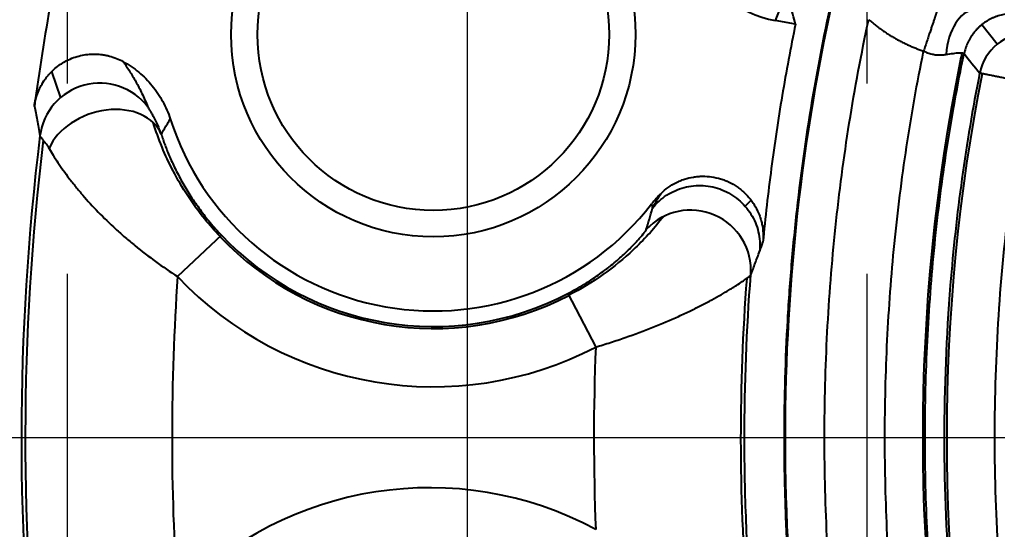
# Model space of a CAD drawing. Header units: millimetres. Extents: x 2519 to 3162, y 2051 to 2506.
# Drawn here: x 2728.94 to 2738.72, y 2278.63 to 2283.73 of the extents above; entities that cross this region are included whole.
import ezdxf

# ---------------------------------------------------------------- set-up
doc = ezdxf.new("R2010")
doc.units = ezdxf.units.MM
doc.linetypes.add('CENTER', pattern=[50.8, 31.75, -6.35, 6.35, -6.35])
doc.linetypes.add('HIDDEN', pattern=[9.525, 6.35, -3.175])
doc.layers.add('20', color=7, linetype='Continuous', true_color=0xffffff)
for name, color, linetype, lineweight in [('cool', 153, 'HIDDEN', 9), ('dim', 82, 'Continuous', 9), ('insert', 85, 'Continuous', 20)]:
    doc.layers.add(name, color=color, linetype=linetype, lineweight=lineweight)
doc.styles.add('Capful-A', font='')
doc.styles.get('Capful-A').set_extended_font_data('Microsoft YaHei')
doc.dimstyles.new('Capful-A-1.0', dxfattribs={"dimtxt": 2.5, "dimasz": 2.5, "dimexe": 1.5, "dimexo": 1, "dimgap": 1.5, "dimtad": 0, "dimdsep": 46, "dimtxsty": 'Capful-A', "dimcen": 0, "dimclrt": 2, "dimazin": 2, "dimtfac": 1, "dimtmove": 0, "dimatfit": 3, "dimfxl": 0, "dimtolj": 1, "dimtzin": 0, "dimarcsym": 0})

# ---------------------------------------------------------------- blocks, each defined once
blk = doc.blocks.new('SL')
at = {"layer": 'cool', "color": 1, "linetype": 'CENTER', "lineweight": 18, "ltscale": 0.4}
blk.add_line((0, 220), (0, 0), dxfattribs=at)
at = {"layer": 'cool', "lineweight": 18, "ltscale": 0.6}
for p, q in [((-4, 208.79), (-4, 11.21)), ((4, 208.79), (4, 11.21))]:
    blk.add_line(p, q, dxfattribs=at)
blk = doc.blocks.new('*D157')
at = {"layer": 'Defpoints', "color": 0, "transparency": 16777216}
for p in [(2724.1637, 2292.5501), (2725.1034, 2292.5501), (2813.4137, 2279.5501)]:
    blk.add_point(p, dxfattribs=at)
at = {"layer": 'dim', "color": 0, "lineweight": -2, "transparency": 16777216}
blk.add_line((2724.6635, 2292.5501), (2725.1034, 2292.5501), dxfattribs=at)
at = {"layer": 'dim', "color": 2, "transparency": 16777216, "insert": (2730.4483, 2292.5501), "char_height": 2.5, "attachment_point": 5, "style": 'Capful-A', "bg_fill": 3, "box_fill_scale": 1.1, "bg_fill_color": 256, "bg_fill_true_color": 13158600, "bg_fill_transparency": 0}
blk.add_mtext('\\A1;13({\\fISOCPEUR|b0|i0|c134|p34;%%C}5)', dxfattribs=at)
blk = doc.blocks.new('*D158')
at = {"layer": 'Defpoints', "color": 0, "transparency": 16777216}
for p in [(2721.4137, 2296.861), (2721.4137, 2292.5501), (2813.4137, 2279.5501)]:
    blk.add_point(p, dxfattribs=at)
at = {"layer": 'dim', "color": 0, "lineweight": -2, "transparency": 16777216}
blk.add_line((2721.4137, 2293.0498), (2721.4137, 2296.861), dxfattribs=at)
at = {"layer": 'dim', "color": 2, "transparency": 16777216, "insert": (2721.4137, 2299.1312), "char_height": 2.5, "attachment_point": 5, "rotation": 90, "style": 'Capful-A', "bg_fill": 3, "box_fill_scale": 1.1, "bg_fill_color": 256, "bg_fill_true_color": 13158600, "bg_fill_transparency": 0}
blk.add_mtext('\\A1;92', dxfattribs=at)
blk = doc.blocks.new('*D159')
at = {"layer": 'Defpoints', "color": 0, "transparency": 16777216}
for p in [(2813.4137, 2279.5501), (2721.4137, 2266.5501), (2721.4137, 2261.5517)]:
    blk.add_point(p, dxfattribs=at)
at = {"layer": 'dim', "color": 0, "lineweight": -2, "transparency": 16777216}
blk.add_line((2721.4137, 2266.0503), (2721.4137, 2261.5517), dxfattribs=at)
at = {"layer": 'dim', "color": 2, "transparency": 16777216, "insert": (2721.4137, 2259.2815), "char_height": 2.5, "attachment_point": 5, "rotation": 90, "style": 'Capful-A', "bg_fill": 3, "box_fill_scale": 1.1, "bg_fill_color": 256, "bg_fill_true_color": 13158600, "bg_fill_transparency": 0}
blk.add_mtext('\\A1;92', dxfattribs=at)
blk = doc.blocks.new('*D160')
at = {"layer": 'Defpoints', "color": 0, "transparency": 16777216}
for p in [(2813.4137, 2279.5501), (2724.1637, 2266.5501), (2724.7374, 2266.5501)]:
    blk.add_point(p, dxfattribs=at)
at = {"layer": 'dim', "color": 0, "lineweight": -2, "transparency": 16777216}
blk.add_line((2724.6635, 2266.5501), (2724.7374, 2266.5501), dxfattribs=at)
at = {"layer": 'dim', "color": 2, "transparency": 16777216, "insert": (2730.0823, 2266.5501), "char_height": 2.5, "attachment_point": 5, "style": 'Capful-A', "bg_fill": 3, "box_fill_scale": 1.1, "bg_fill_color": 256, "bg_fill_true_color": 13158600, "bg_fill_transparency": 0}
blk.add_mtext('\\A1;13({\\fISOCPEUR|b0|i0|c134|p34;%%C}5)', dxfattribs=at)
blk = doc.blocks.new('*D161')
at = {"layer": 'Defpoints', "color": 0, "transparency": 16777216}
blk.add_point((2813.4137, 2279.5501), dxfattribs=at)
at = {"layer": 'dim', "color": 0, "lineweight": -2, "transparency": 16777216}
blk.add_line((2722.2024, 2282.2498), (2722.2024, 2281.8617), dxfattribs=at)
at = {"layer": 'dim', "color": 2, "transparency": 16777216, "insert": (2722.2024, 2286.2026), "char_height": 2.5, "attachment_point": 5, "rotation": 90, "style": 'Capful-A', "bg_fill": 3, "box_fill_scale": 1.1, "bg_fill_color": 256, "bg_fill_true_color": 13158600, "bg_fill_transparency": 0}
blk.add_mtext('\\A1;91.21', dxfattribs=at)
at = {"layer": 'Defpoints', "color": 0, "transparency": 16777216}
for p in [(2722.2024, 2281.8617), (2722.2024, 2281.7501)]:
    blk.add_point(p, dxfattribs=at)
blk = doc.blocks.new('*D162')
at = {"layer": 'Defpoints', "color": 0, "transparency": 16777216}
for p in [(2706.4087, 2279.5501), (2813.4137, 2279.5501)]:
    blk.add_point(p, dxfattribs=at)
at = {"layer": 'dim', "color": 0, "lineweight": -2, "transparency": 16777216}
for p, q in [((2706.4087, 2283.5501), (2706.4086, 2278.9621)), ((2706.4087, 2280.0498), (2706.4087, 2283.5501)), ((2706.4086, 2278.9621), (2706.4086, 2282.9621))]:
    blk.add_line(p, q, dxfattribs=at)
at = {"layer": 'dim', "color": 2, "transparency": 16777216, "insert": (2706.4086, 2288.1818), "char_height": 2.5, "attachment_point": 5, "rotation": 90, "style": 'Capful-A', "bg_fill": 3, "box_fill_scale": 1.1, "bg_fill_color": 256, "bg_fill_true_color": 13158600, "bg_fill_transparency": 0}
blk.add_mtext('\\A1;107.01', dxfattribs=at)
at = {"layer": 'Defpoints', "color": 0, "transparency": 16777216}
blk.add_point((2706.4086, 2282.9621), dxfattribs=at)

msp = doc.modelspace()

# ---------------------------------------------------------------- linework, layer by layer
at = {"layer": '20', "color": 7, "linetype": 'Continuous'}
for p, q in [((2736.5706, 2283.9), (2736.4978, 2283.7178)), ((2736.7001, 2283.6821), (2736.4977, 2283.7178)), ((2738.7188, 2283.4822), (2738.5636, 2283.6756)), ((2729.2569, 2283.207), (2729.3465, 2282.9468)), ((2736.1958, 2281.8616), (2736.2557, 2281.9219)), ((2730.956, 2281.5723), (2730.5182, 2281.1581)), ((2734.4232, 2280.9884), (2734.7013, 2280.4537))]:
    msp.add_line(p, q, dxfattribs=at)
for radius in [2.0221, 1.7588]:
    msp.add_circle((2733.0765, 2283.578), radius, dxfattribs=at)
for centre, radius, start, end in [((2753.0572, 2279.5501), 27.782, 112.2875, 247.66432), ((2753.0572, 2279.5501), 27.7118, 112.28618, 247.71112), ((2753.0572, 2279.5501), 25.8422, 112.28912, 247.7135), ((2753.0572, 2279.5501), 25.772, 112.28768, 247.66701), ((2753.5659, 2279.5501), 25.125, 112.2698, 247.73018), ((2753.5659, 2279.5501), 24.7039, 167.35383, 172.30021), ((2733.0765, 2283.578), 2.7637, 197.77791, 322.22209), ((2753.5659, 2279.5501), 24.6108, 172.96248, 186.92225), ((2753.5659, 2279.5501), 24.5723, 173.05414, 186.79859), ((2733.0765, 2283.578), 2.9392, 223.40662, 297.47598), ((2733.0765, 2283.578), 2.9189, 223.40662, 297.47598), ((2753.5659, 2279.5501), 23.1038, 176.00892, 183.89399), ((2733.0765, 2283.578), 3.5215, 223.40662, 297.47598), ((2733.0398, 2275.5258), 3.5215, 61.83732, 135.79438)]:
    msp.add_arc(centre, radius, start, end, dxfattribs=at)
for centre, major_axis, ratio, start_param, end_param in [((2736.6731, 2284.7088), (0.3736, 0.9345), 0.99857, 2.255771, 3.346977), ((2738.4837, 2283.322), (0.0177, 0.5022), 0.558088, 0.063115, 1.476457), ((2739.0351, 2283.0932), (0.3885, 0.3187), 0.99771, 0.884836, 2.256751), ((2729.7388, 2282.4915), (0.5959, 0.0922), 0.995424, 0.49165, 2.864091), ((2729.7887, 2282.3732), (0.5734, 0.1865), 0.725367, 0.050721, 2.574657), ((2736.0549, 2281.2678), (0.0451, -1.0054), 0.998565, 3.866911, 4.007526), ((2735.6523, 2281.222), (-0.5643, 0.2126), 0.99561, 3.425294, 5.901083)]:
    msp.add_ellipse(centre, major_axis=major_axis, ratio=ratio, start_param=start_param, end_param=end_param, dxfattribs=at)
for points, knots in [([(2703.77, 2283.0823), (2703.9932, 2283.4258), (2704.2318, 2283.7581), (2704.5473, 2284.161), (2704.6113, 2284.241), (2704.7407, 2284.3995), (2704.8061, 2284.478), (2705.0045, 2284.7113), (2705.1396, 2284.864), (2705.4149, 2285.1638), (2705.5552, 2285.3111), (2705.8406, 2285.6005), (2705.9857, 2285.7427), (2706.4269, 2286.1634), (2706.7288, 2286.4357), (2707.1887, 2286.8369), (2707.3431, 2286.9694), (2707.6536, 2287.2329), (2707.8095, 2287.3638), (2708.1225, 2287.6247), (2708.2794, 2287.7546), (2708.5943, 2288.0132), (2708.7522, 2288.1418), (2709.544, 2288.7818), (2710.1852, 2289.2835), (2711.4842, 2290.2644), (2712.4709, 2290.9835), (2713.4755, 2291.6786), (2714.1492, 2292.1367), (2714.488, 2292.3632), (2715.5091, 2293.0343), (2716.1961, 2293.4706), (2717.5821, 2294.3223), (2718.9799, 2295.153), (2720.3995, 2295.9453), (2721.8292, 2296.72), (2722.9089, 2297.2878), (2723.9986, 2297.838), (2724.7272, 2298.2011), (2725.0926, 2298.3809), (2726.1913, 2298.9147), (2727.6627, 2299.6121), (2729.1441, 2300.2872), (2730.629, 2300.9542), (2731.3732, 2301.2839), (2733.6109, 2302.2611), (2735.1096, 2302.8971), (2736.6153, 2303.5176)], [0, 0, 0, 0, 0.03125, 0.03125, 0.039063, 0.039063, 0.046875, 0.046875, 0.0625, 0.0625, 0.078125, 0.078125, 0.09375, 0.09375, 0.125, 0.125, 0.140625, 0.140625, 0.15625, 0.15625, 0.171875, 0.171875, 0.1875, 0.1875, 0.25, 0.25, 0.3125, 0.34375, 0.34375, 0.375, 0.375, 0.4375, 0.4375, 0.5, 0.5625, 0.5625, 0.625, 0.65625, 0.65625, 0.6875, 0.6875, 0.75, 0.8125, 0.8125, 0.875, 0.875, 1, 1, 1, 1]), ([(2703.7996, 2283.1137), (2703.8424, 2283.1791), (2704.3653, 2283.9627), (2705.6069, 2285.4614), (2707.8913, 2287.4496), (2710.5699, 2289.6017), (2713.6428, 2291.8249), (2717.1337, 2294.0814), (2721.0462, 2296.3297), (2725.3808, 2298.5505), (2730.1379, 2300.748), (2733.925, 2302.3919), (2736.1215, 2303.3057), (2736.5919, 2303.4996)], [0, 0, 0, 0, 0.006191, 0.074617, 0.152865, 0.240727, 0.337937, 0.444521, 0.559873, 0.684248, 0.817971, 0.961061, 1, 1, 1, 1]), ([(2737.1414, 2274.8876), (2737.1414, 2274.8876), (2736.4188, 2277.9134), (2736.4188, 2281.1867), (2737.1414, 2284.2125)], [0, 0, 0, 0, 0.000001, 1, 1, 1, 1]), ([(2737.1314, 2274.8852), (2737.0859, 2275.0759), (2737.0433, 2275.2673), (2736.9638, 2275.6515), (2736.927, 2275.8443), (2736.8251, 2276.4244), (2736.7689, 2276.8125), (2736.679, 2277.5909), (2736.6453, 2277.9814), (2736.6117, 2278.5689), (2736.6032, 2278.7651), (2736.592, 2279.1576), (2736.5892, 2279.3539), (2736.5892, 2279.943), (2736.6004, 2280.3351), (2736.6341, 2280.9226), (2736.6481, 2281.1183), (2736.6734, 2281.4116), (2736.6826, 2281.5094), (2736.7023, 2281.7047), (2736.7128, 2281.8022), (2736.7691, 2282.2893), (2736.8254, 2282.6771), (2736.9609, 2283.4489), (2737.0402, 2283.8329), (2737.1314, 2284.2149)], [0, 0, 0, 0, 0.0625, 0.0625, 0.125, 0.125, 0.25, 0.25, 0.375, 0.375, 0.4375, 0.4375, 0.5, 0.5, 0.625, 0.625, 0.6875, 0.6875, 0.71875, 0.71875, 0.75, 0.75, 0.875, 0.875, 1, 1, 1, 1]), ([(2737.4327, 2275.3725), (2737.3956, 2275.5442), (2737.3609, 2275.7163), (2737.2961, 2276.0614), (2737.2661, 2276.2345), (2737.1833, 2276.7541), (2737.0916, 2277.4491), (2737.0368, 2278.1479), (2737.0093, 2278.6736), (2737.0025, 2278.8491), (2736.9933, 2279.1999), (2736.9911, 2279.3752), (2736.9911, 2279.901), (2737.0002, 2280.2513), (2737.0276, 2280.7763), (2737.039, 2280.9512), (2737.0665, 2281.301), (2737.0825, 2281.4759), (2737.1376, 2281.9995), (2737.1834, 2282.3472), (2737.2939, 2283.0396), (2737.3585, 2283.3844), (2737.4327, 2283.7276)], [0, 0, 0, 0, 0.0625, 0.0625, 0.125, 0.125, 0.25, 0.375, 0.375, 0.4375, 0.4375, 0.5, 0.5, 0.625, 0.625, 0.6875, 0.6875, 0.75, 0.75, 0.875, 0.875, 1, 1, 1, 1]), ([(2737.4327, 2283.7276), (2737.4379, 2283.7231), (2737.4484, 2283.714), (2737.4644, 2283.7006), (2737.4805, 2283.6874), (2737.4967, 2283.6744), (2737.5131, 2283.6616), (2737.5297, 2283.6491), (2737.5463, 2283.6368), (2737.5632, 2283.6247), (2737.5802, 2283.6129), (2737.5973, 2283.6013), (2737.6145, 2283.5899), (2737.6319, 2283.5788), (2737.6494, 2283.5679), (2737.667, 2283.5572), (2737.6847, 2283.5467), (2737.7026, 2283.5366), (2737.7205, 2283.5266), (2737.7386, 2283.5169), (2737.7568, 2283.5074), (2737.7751, 2283.4982), (2737.7934, 2283.4892), (2737.8119, 2283.4804), (2737.8305, 2283.4719), (2737.8492, 2283.4637), (2737.8679, 2283.4557), (2737.8867, 2283.4479), (2737.9056, 2283.4404), (2737.9246, 2283.4331), (2737.9437, 2283.4261), (2737.9628, 2283.4193), (2737.9756, 2283.4149), (2737.982, 2283.4128)], [0, 0, 0, 0, 0.032716, 0.065401, 0.098056, 0.130681, 0.163275, 0.195839, 0.228371, 0.260873, 0.293344, 0.325783, 0.358192, 0.390569, 0.422916, 0.455231, 0.487515, 0.519768, 0.551991, 0.584184, 0.616347, 0.64848, 0.680583, 0.712657, 0.7447, 0.776715, 0.8087, 0.840656, 0.872583, 0.904481, 0.936349, 0.968189, 1, 1, 1, 1]), ([(2736.7001, 2283.6821), (2736.6515, 2283.4459), (2736.5624, 2282.9693), (2736.4536, 2282.2407), (2736.3982, 2281.7487), (2736.3748, 2281.5008), (2736.3748, 2281.5008), (2736.3748, 2281.5008)], [0, 0, 0, 0, 0.333324, 0.666649, 0.999973, 0.999973, 1, 1, 1, 1]), ([(2737.9822, 2275.6875), (2737.917, 2276.0053), (2737.8602, 2276.3243), (2737.7633, 2276.9647), (2737.723, 2277.2861), (2737.6748, 2277.7699), (2737.6607, 2277.9315), (2737.6366, 2278.2548), (2737.6266, 2278.4165), (2737.6026, 2278.9018), (2737.5946, 2279.2256), (2737.5945, 2279.7115), (2737.5965, 2279.8735), (2737.6045, 2280.1976), (2737.6106, 2280.3597), (2737.6346, 2280.8453), (2737.6827, 2281.4913), (2737.7631, 2282.1342), (2737.8359, 2282.6152), (2737.8622, 2282.7753), (2737.9191, 2283.0946), (2737.9496, 2283.2538), (2737.9822, 2283.4127)], [0, 0, 0, 0, 0.125, 0.125, 0.25, 0.25, 0.3125, 0.3125, 0.375, 0.375, 0.5, 0.5, 0.5625, 0.5625, 0.625, 0.625, 0.75, 0.875, 0.875, 0.9375, 0.9375, 1, 1, 1, 1]), ([(2737.982, 2283.4128), (2737.9952, 2283.4062), (2738.0232, 2283.394), (2738.066, 2283.3815), (2738.1095, 2283.3746), (2738.153, 2283.3731), (2738.1851, 2283.3758), (2738.2028, 2283.3786), (2738.2064, 2283.3792)], [0, 0, 0, 0, 0.175794, 0.367492, 0.551338, 0.739769, 0.947306, 1, 1, 1, 1]), ([(2729.0847, 2282.86), (2729.0913, 2282.9087), (2729.1036, 2282.9558), (2729.1262, 2283.0128), (2729.131, 2283.0241), (2729.1414, 2283.0462), (2729.1468, 2283.057), (2729.1642, 2283.089), (2729.1834, 2283.1198), (2729.2055, 2283.1489), (2729.2208, 2283.1679), (2729.2288, 2283.1772), (2729.2535, 2283.2044), (2729.2884, 2283.2382), (2729.3366, 2283.2749), (2729.3676, 2283.2943), (2729.3888, 2283.3066), (2729.3996, 2283.3125), (2729.454, 2283.34), (2729.4996, 2283.3565), (2729.5709, 2283.3728), (2729.5952, 2283.3769), (2729.6436, 2283.3819), (2729.692, 2283.384), (2729.7405, 2283.3802), (2729.7768, 2283.3752), (2729.7889, 2283.3731), (2729.8129, 2283.3683), (2729.8247, 2283.3655), (2729.8834, 2283.3499), (2729.9284, 2283.3319), (2729.9715, 2283.3083)], [0, 0, 0, 0, 0.125, 0.125, 0.15625, 0.15625, 0.1875, 0.1875, 0.25, 0.28125, 0.28125, 0.3125, 0.3125, 0.375, 0.4375, 0.46875, 0.46875, 0.5, 0.5, 0.625, 0.625, 0.6875, 0.6875, 0.75, 0.8125, 0.8125, 0.84375, 0.84375, 0.875, 0.875, 1, 1, 1, 1]), ([(2729.9715, 2283.3083), (2729.9995, 2283.2929), (2730.0269, 2283.2761), (2730.0797, 2283.2401), (2730.1051, 2283.221), (2730.1782, 2283.1604), (2730.2228, 2283.1157), (2730.2835, 2283.042), (2730.3028, 2283.0163), (2730.3384, 2282.9636), (2730.3548, 2282.9365), (2730.4002, 2282.8534), (2730.4252, 2282.7952), (2730.4448, 2282.7342)], [0, 0, 0, 0, 0.125, 0.125, 0.25, 0.25, 0.5, 0.5, 0.625, 0.625, 0.75, 0.75, 1, 1, 1, 1]), ([(2729.9715, 2283.3083), (2729.9934, 2283.2781), (2730.0151, 2283.2463), (2730.0579, 2283.1792), (2730.079, 2283.1439), (2730.1207, 2283.0691), (2730.1412, 2283.0297), (2730.1816, 2282.9456), (2730.2014, 2282.901), (2730.2208, 2282.8528)], [0, 0, 0, 0, 0.25, 0.25, 0.5, 0.5, 0.75, 0.75, 1, 1, 1, 1]), ([(2738.3682, 2275.7049), (2738.3627, 2275.7313), (2737.8508, 2278.2102), (2737.8508, 2280.8899), (2738.3626, 2283.3689), (2738.3682, 2283.3953)], [0, 0, 0, 0, 0.010551, 0.989452, 1, 1, 1, 1]), ([(2738.387, 2275.7123), (2738.3212, 2276.0279), (2738.2639, 2276.3448), (2738.1661, 2276.9809), (2738.1256, 2277.3002), (2738.0769, 2277.7809), (2738.0627, 2277.9415), (2738.0384, 2278.2628), (2738.0283, 2278.4235), (2738.0041, 2278.9058), (2737.996, 2279.2275), (2737.996, 2279.7104), (2737.998, 2279.8714), (2738.0061, 2280.1935), (2738.0121, 2280.3546), (2738.0364, 2280.8371), (2738.0848, 2281.479), (2738.1659, 2282.1178), (2738.2639, 2282.7551), (2738.3212, 2283.0722), (2738.387, 2283.3878)], [0, 0, 0, 0, 0.125, 0.125, 0.25, 0.25, 0.3125, 0.3125, 0.375, 0.375, 0.5, 0.5, 0.5625, 0.5625, 0.625, 0.625, 0.75, 0.875, 0.875, 1, 1, 1, 1]), ([(2738.2064, 2283.3792), (2738.2331, 2283.3836), (2738.2577, 2283.3873), (2738.3013, 2283.3929), (2738.3203, 2283.3947), (2738.3516, 2283.3963), (2738.3639, 2283.3961), (2738.381, 2283.3935), (2738.3859, 2283.3912), (2738.3868, 2283.3879)], [0, 0, 0, 0, 0.25, 0.25, 0.5, 0.5, 0.75, 0.75, 1, 1, 1, 1]), ([(2738.5429, 2283.1913), (2738.4036, 2282.4919), (2738.1666, 2280.7655), (2738.1682, 2278.3178), (2738.4052, 2276.6), (2738.5429, 2275.9089)], [0, 0, 0, 0, 0.291768, 0.711683, 1, 1, 1, 1]), ([(2729.0847, 2282.86), (2729.0946, 2282.8173), (2729.1043, 2282.772), (2729.1183, 2282.6991), (2729.1229, 2282.6739), (2729.1319, 2282.6214), (2729.1363, 2282.5942), (2729.1406, 2282.5654)], [0, 0, 0, 0, 0.5, 0.5, 0.75, 0.75, 1, 1, 1, 1]), ([(2730.2208, 2282.8528), (2730.222, 2282.8498), (2730.2245, 2282.8452), (2730.2295, 2282.8363), (2730.2315, 2282.8329), (2730.2358, 2282.8256), (2730.2382, 2282.8216), (2730.2458, 2282.8088), (2730.2515, 2282.7992), (2730.2606, 2282.7834), (2730.2637, 2282.7779), (2730.2702, 2282.7664), (2730.2735, 2282.7605), (2730.2901, 2282.7299), (2730.3039, 2282.703), (2730.3237, 2282.6593), (2730.3302, 2282.6442), (2730.3428, 2282.613), (2730.3488, 2282.597), (2730.3545, 2282.5806)], [0, 0, 0, 0, 0.125, 0.125, 0.1875, 0.1875, 0.25, 0.25, 0.375, 0.375, 0.4375, 0.4375, 0.5, 0.5, 0.75, 0.75, 0.875, 0.875, 1, 1, 1, 1]), ([(2730.9426, 2281.5596), (2730.8899, 2281.6145), (2730.8388, 2281.6721), (2730.668, 2281.8821), (2730.5619, 2282.0436), (2730.3911, 2282.3719), (2730.3252, 2282.5329), (2730.2742, 2282.6977)], [0, 0, 0, 0, 0.173579, 0.173579, 0.608302, 0.608302, 1, 1, 1, 1]), ([(2729.1406, 2282.5654), (2729.1414, 2282.5627), (2729.1442, 2282.5584), (2729.1533, 2282.5466), (2729.1596, 2282.539), (2729.1716, 2282.5244), (2729.1761, 2282.519), (2729.1857, 2282.507), (2729.1908, 2282.5004), (2729.2018, 2282.4858), (2729.2076, 2282.4778), (2729.2197, 2282.46), (2729.226, 2282.4502), (2729.2323, 2282.4393)], [0, 0, 0, 0, 0.25, 0.25, 0.5, 0.5, 0.625, 0.625, 0.75, 0.75, 0.875, 0.875, 1, 1, 1, 1]), ([(2730.3545, 2282.5806), (2730.3599, 2282.5638), (2730.3657, 2282.5462), (2730.3783, 2282.5097), (2730.385, 2282.4909), (2730.4067, 2282.4331), (2730.4229, 2282.3927), (2730.45, 2282.3302), (2730.4596, 2282.3091), (2730.4794, 2282.2665), (2730.4897, 2282.2451), (2730.522, 2282.1805), (2730.5452, 2282.1369), (2730.5952, 2282.0492), (2730.622, 2282.005), (2730.6652, 2281.9382), (2730.6802, 2281.9159), (2730.7108, 2281.8716), (2730.7265, 2281.8496), (2730.7748, 2281.784), (2730.8085, 2281.7408), (2730.8795, 2281.6557), (2730.9168, 2281.6137), (2730.956, 2281.5723)], [0, 0, 0, 0, 0.0625, 0.0625, 0.125, 0.125, 0.25, 0.25, 0.3125, 0.3125, 0.375, 0.375, 0.5, 0.5, 0.625, 0.625, 0.6875, 0.6875, 0.75, 0.75, 0.875, 0.875, 1, 1, 1, 1]), ([(2729.2323, 2282.4393), (2729.2448, 2282.4178), (2729.2585, 2282.395), (2729.2881, 2282.3476), (2729.3039, 2282.3231), (2729.3543, 2282.2476), (2729.3918, 2282.1946), (2729.4438, 2282.1261), (2729.4544, 2282.1123), (2729.4762, 2282.0846), (2729.4872, 2282.0706), (2729.5211, 2282.0288), (2729.5445, 2282.0008), (2729.617, 2281.9165), (2729.6685, 2281.86), (2729.7784, 2281.7469), (2729.8366, 2281.6903), (2729.914, 2281.6195), (2729.9297, 2281.6054), (2729.9613, 2281.5773), (2729.9773, 2281.5634), (2730.0256, 2281.5218), (2730.0583, 2281.4944), (2730.1582, 2281.4131), (2730.227, 2281.3603), (2730.3691, 2281.2573), (2730.4424, 2281.2071), (2730.5182, 2281.1581)], [0, 0, 0, 0, 0.0625, 0.0625, 0.125, 0.125, 0.25, 0.25, 0.28125, 0.28125, 0.3125, 0.3125, 0.375, 0.375, 0.5, 0.5, 0.625, 0.625, 0.65625, 0.65625, 0.6875, 0.6875, 0.75, 0.75, 0.875, 0.875, 1, 1, 1, 1]), ([(2735.3552, 2281.9903), (2735.3774, 2282.0118), (2735.4012, 2282.0316), (2735.451, 2282.0671), (2735.4771, 2282.0828), (2735.518, 2282.1035), (2735.5319, 2282.1098), (2735.5603, 2282.1216), (2735.5749, 2282.1269), (2735.6186, 2282.1412), (2735.6483, 2282.1484), (2735.6934, 2282.1558), (2735.7085, 2282.1577), (2735.739, 2282.1604), (2735.7545, 2282.1611), (2735.8007, 2282.1616), (2735.8616, 2282.1575), (2735.9213, 2282.1443), (2735.9655, 2282.1309), (2735.9801, 2282.1258), (2736.0087, 2282.1146), (2736.0227, 2282.1086), (2736.0638, 2282.0887), (2736.0902, 2282.0735), (2736.1282, 2282.0475), (2736.1406, 2282.0382), (2736.1646, 2282.0189), (2736.1761, 2282.0089), (2736.2095, 2281.9775), (2736.23, 2281.9551), (2736.2583, 2281.919), (2736.2673, 2281.9065), (2736.2844, 2281.8809), (2736.2925, 2281.8677), (2736.315, 2281.8277), (2736.3278, 2281.8001), (2736.344, 2281.7573), (2736.3488, 2281.7428), (2736.3574, 2281.7133), (2736.3612, 2281.6983), (2736.3707, 2281.6532), (2736.3788, 2281.5927), (2736.3777, 2281.5315), (2736.3748, 2281.5008)], [0, 0, 0, 0, 0.0625, 0.0625, 0.125, 0.125, 0.15625, 0.15625, 0.1875, 0.1875, 0.25, 0.25, 0.28125, 0.28125, 0.3125, 0.3125, 0.375, 0.4375, 0.4375, 0.46875, 0.46875, 0.5, 0.5, 0.5625, 0.5625, 0.59375, 0.59375, 0.625, 0.625, 0.6875, 0.6875, 0.71875, 0.71875, 0.75, 0.75, 0.8125, 0.8125, 0.84375, 0.84375, 0.875, 0.875, 0.9375, 1, 1, 1, 1]), ([(2735.2695, 2281.8427), (2735.3093, 2281.8927), (2735.3573, 2281.9362), (2735.4647, 2282.0061), (2735.524, 2282.0324), (2735.6482, 2282.065), (2735.7129, 2282.0714), (2735.8411, 2282.0635), (2735.9047, 2282.0493), (2736.0241, 2282.0016), (2736.08, 2281.9683), (2736.1784, 2281.8857), (2736.221, 2281.8366), (2736.2885, 2281.7275), (2736.3134, 2281.6676), (2736.3431, 2281.5431), (2736.3479, 2281.4784), (2736.3424, 2281.4147)], [0, 0, 0, 0, 0.125, 0.125, 0.25, 0.25, 0.375, 0.375, 0.5, 0.5, 0.625, 0.625, 0.75, 0.75, 0.875, 0.875, 1, 1, 1, 1]), ([(2735.2694, 2281.8426), (2735.2838, 2281.8696), (2735.2981, 2281.8952), (2735.3267, 2281.9443), (2735.341, 2281.9677), (2735.3552, 2281.9903)], [0, 0, 0, 0, 0.5, 0.5, 1, 1, 1, 1]), ([(2735.3795, 2281.7584), (2735.3744, 2281.7518), (2735.3692, 2281.7451), (2735.2763, 2281.6279), (2735.1811, 2281.524), (2734.8889, 2281.2495), (2734.6693, 2281.0919), (2734.433, 2280.9726)], [0, 0, 0, 0, 0.020804, 0.020804, 0.368256, 0.368256, 1, 1, 1, 1]), ([(2734.4232, 2280.9884), (2734.4505, 2281.0026), (2734.4775, 2281.0172), (2734.5305, 2281.0472), (2734.5568, 2281.0627), (2734.6331, 2281.1095), (2734.6812, 2281.1412), (2734.7495, 2281.1896), (2734.7828, 2281.214), (2734.8148, 2281.2385), (2734.8358, 2281.255), (2734.8462, 2281.2632), (2734.8972, 2281.3043), (2734.9349, 2281.3367), (2735.0045, 2281.3999), (2735.0358, 2281.4302), (2735.0778, 2281.4729), (2735.0975, 2281.4935), (2735.1153, 2281.5129), (2735.1268, 2281.5255), (2735.1323, 2281.5316), (2735.1584, 2281.5613), (2735.1751, 2281.5816), (2735.1931, 2281.6052), (2735.1979, 2281.6119), (2735.2048, 2281.6225), (2735.2069, 2281.6264), (2735.2076, 2281.6287)], [0, 0, 0, 0, 0.0625, 0.0625, 0.125, 0.125, 0.25, 0.25, 0.3125, 0.34375, 0.34375, 0.375, 0.375, 0.5, 0.5, 0.625, 0.625, 0.6875, 0.71875, 0.71875, 0.75, 0.75, 0.875, 0.875, 0.9375, 0.9375, 1, 1, 1, 1]), ([(2736.2532, 2281.1751), (2736.2677, 2281.2125), (2736.2823, 2281.251), (2736.3119, 2281.3307), (2736.327, 2281.3719), (2736.3424, 2281.4147)], [0, 0, 0, 0, 0.5, 0.5, 1, 1, 1, 1]), ([(2734.7013, 2280.4537), (2734.7511, 2280.4686), (2734.8005, 2280.484), (2734.8742, 2280.5077), (2734.8986, 2280.5158), (2734.9474, 2280.5321), (2734.9717, 2280.5404), (2735.0918, 2280.582), (2735.1841, 2280.6164), (2735.3621, 2280.6872), (2735.4477, 2280.7236), (2735.5504, 2280.7701), (2735.5707, 2280.7794), (2735.6105, 2280.7979), (2735.63, 2280.8072), (2735.6877, 2280.835), (2735.7248, 2280.8534), (2735.7785, 2280.8808), (2735.796, 2280.8899), (2735.8303, 2280.9079), (2735.8469, 2280.9168), (2735.8957, 2280.9432), (2735.9572, 2280.9775), (2736.0118, 2281.0097), (2736.0501, 2281.0329), (2736.0624, 2281.0405), (2736.0861, 2281.0553), (2736.0975, 2281.0625), (2736.1301, 2281.0834), (2736.1689, 2281.1091), (2736.1985, 2281.1301), (2736.2232, 2281.1483), (2736.2331, 2281.156), (2736.2473, 2281.1681), (2736.2517, 2281.1725), (2736.2532, 2281.1751)], [0, 0, 0, 0, 0.0625, 0.0625, 0.09375, 0.09375, 0.125, 0.125, 0.25, 0.25, 0.375, 0.375, 0.40625, 0.40625, 0.4375, 0.4375, 0.5, 0.5, 0.53125, 0.53125, 0.5625, 0.5625, 0.625, 0.6875, 0.6875, 0.71875, 0.71875, 0.75, 0.75, 0.8125, 0.875, 0.875, 0.9375, 0.9375, 1, 1, 1, 1]), ([(2736.2564, 2277.8855), (2736.2345, 2278.1593), (2736.2181, 2278.4334), (2736.196, 2278.9823), (2736.1904, 2279.2566), (2736.1896, 2280.0793), (2736.2106, 2280.6274), (2736.2532, 2281.1751)], [0, 0, 0, 0, 0.25, 0.25, 0.5, 0.5, 1, 1, 1, 1])]:
    msp.add_open_spline(points, degree=3, knots=knots, dxfattribs=at)
for points in [[(2736.7001, 2283.6821), (2736.682, 2283.7484), (2736.6642, 2283.8146), (2736.6467, 2283.8808)], [(2738.387, 2283.3878), (2738.4387, 2283.3223), (2738.4907, 2283.2568), (2738.543, 2283.1913)], [(2738.5674, 2283.1864), (2738.0952, 2280.8156), (2738.0952, 2278.2846), (2738.5675, 2275.9137)], [(2739.0351, 2283.0932), (2738.8844, 2282.3368), (2738.6786, 2280.8026), (2738.6786, 2278.2972), (2738.8844, 2276.7633), (2739.0351, 2276.0069)], [(2730.3545, 2282.5806), (2730.3649, 2282.599), (2730.3854, 2282.6351), (2730.4154, 2282.6861), (2730.4351, 2282.7184), (2730.4448, 2282.7342)], [(2735.2076, 2281.6287), (2735.2277, 2281.696), (2735.2482, 2281.7667), (2735.2694, 2281.8427)], [(2735.261, 2281.8849), (2735.2638, 2281.8709), (2735.2666, 2281.8568), (2735.2695, 2281.8427)], [(2736.3424, 2281.4147), (2736.3533, 2281.4453), (2736.3641, 2281.4737), (2736.3748, 2281.5008)], [(2736.2119, 2281.1399), (2736.1305, 2280.0702), (2736.1315, 2278.9915), (2736.2149, 2277.9219)], [(2734.7013, 2280.4537), (2734.6768, 2279.846), (2734.677, 2279.2382), (2734.7019, 2278.6304)]]:
    msp.add_open_spline(points, degree=3, dxfattribs=at)
msp.add_rational_spline([(2738.1407, 2283.8885), (2738.138, 2283.8806), (2738.12, 2283.8266), (2738.0913, 2283.7405), (2738.0623, 2283.6535), (2738.0243, 2283.5397), (2737.982, 2283.4128)], [1.00053105178, 1.00663221682, 1.06530482985, 1.17654889085, 1.06409504624, 1.00536230024, 1.00035065286], degree=3, knots=[0, 0, 0, 0, 0.497296, 0.497296, 0.497296, 1, 1, 1, 1], dxfattribs=at)
for points, weights in [([(2738.8781, 2283.7871), (2738.6306, 2283.7865), (2738.4382, 2283.6303), (2738.387, 2283.3878)], [1.12743405424, 0.958703420599, 0.957530196742, 1.12391438267]), ([(2739.0351, 2283.0932), (2738.7583, 2283.1484), (2738.5574, 2283.1884), (2738.5429, 2283.1913)], [1.15918312933, 0.94693830249, 0.946938956891, 1.15918509254])]:
    msp.add_rational_spline(points, weights, degree=3, dxfattribs=at)
at = {"layer": 'insert', "color": 1, "linetype": 'CENTER', "ltscale": 0.88}
msp.add_line((2633.4137, 2279.5501), (2993.4137, 2279.5501), dxfattribs=at)

# ---------------------------------------------------------------- block references
at = {"lineweight": 18}
msp.add_blockref('SL', (2733.4137, 2169.5501), dxfattribs=at)

# ---------------------------------------------------------------- next in the draw order: dimensions: what is measured, and where the dimension line sits
at = {"layer": 'dim'}
dim = msp.add_ordinate_dim(feature_location=(2724.1637, 2292.5501), offset=(0.9396, 0), dtype=0, origin=(2813.4137, 2279.5501), text='<>({\\fISOCPEUR|b0|i0|c134|p34;%%C}5)', dimstyle='Capful-A-1.0', override={"dimasz": 2, "dimexe": 0.49975, "dimexo": 0.49975, "dimgap": 0.49975}, dxfattribs=at)
dim.commit()
dim.dimension.update_dxf_attribs({"geometry": '*D157', "text_midpoint": (2730.4483, 2292.5501)})

# ---------------------------------------------------------------- next in the draw order: dimensions: what is measured, and where the dimension line sits
dim = msp.add_ordinate_dim(feature_location=(2721.4137, 2292.5501), offset=(0, 4.3109), dtype=1, origin=(2813.4137, 2279.5501), dimstyle='Capful-A-1.0', override={"dimasz": 2, "dimexe": 0.49975, "dimexo": 0.49975, "dimgap": 0.49975}, dxfattribs=at)
dim.commit()
dim.dimension.update_dxf_attribs({"geometry": '*D158', "text_midpoint": (2721.4137, 2299.1312)})

# ---------------------------------------------------------------- next in the draw order: dimensions: what is measured, and where the dimension line sits
dim = msp.add_ordinate_dim(feature_location=(2721.4137, 2266.5501), offset=(0, -4.9984), dtype=1, origin=(2813.4137, 2279.5501), dimstyle='Capful-A-1.0', override={"dimasz": 2, "dimexe": 0.49975, "dimexo": 0.49975, "dimgap": 0.49975}, dxfattribs=at)
dim.commit()
dim.dimension.update_dxf_attribs({"geometry": '*D159', "text_midpoint": (2721.4137, 2259.2815)})

# ---------------------------------------------------------------- next in the draw order: dimensions: what is measured, and where the dimension line sits
dim = msp.add_ordinate_dim(feature_location=(2724.1637, 2266.5501), offset=(0.5736, 0), dtype=0, origin=(2813.4137, 2279.5501), text='<>({\\fISOCPEUR|b0|i0|c134|p34;%%C}5)', dimstyle='Capful-A-1.0', override={"dimasz": 2, "dimexe": 0.49975, "dimexo": 0.49975, "dimgap": 0.49975}, dxfattribs=at)
dim.commit()
dim.dimension.update_dxf_attribs({"geometry": '*D160', "text_midpoint": (2730.0823, 2266.5501)})

# ---------------------------------------------------------------- next in the draw order: dimensions: what is measured, and where the dimension line sits
dim = msp.add_ordinate_dim(feature_location=(2722.2024, 2281.7501), offset=(0, 0.1116), dtype=1, origin=(2813.4137, 2279.5501), dimstyle='Capful-A-1.0', override={"dimasz": 2, "dimexe": 0.49975, "dimexo": 0.49975, "dimgap": 0.49975}, dxfattribs=at)
dim.commit()
dim.dimension.update_dxf_attribs({"geometry": '*D161', "text_midpoint": (2722.2024, 2286.2026)})

# ---------------------------------------------------------------- next in the draw order: dimensions: what is measured, and where the dimension line sits
dim = msp.add_ordinate_dim(feature_location=(2706.4087413922, 2279.5500935882), offset=(-0.00010324, 3.4120002576), dtype=1, origin=(2813.4137413921, 2279.5500935882), dimstyle='Capful-A-1.0', override={"dimasz": 2, "dimexe": 0.49975, "dimexo": 0.49975, "dimgap": 0.49975}, dxfattribs=at)
dim.commit()
dim.dimension.update_dxf_attribs({"geometry": '*D162', "text_midpoint": (2706.4086381522, 2288.1818244785)})

doc.saveas('drawing.dxf')
